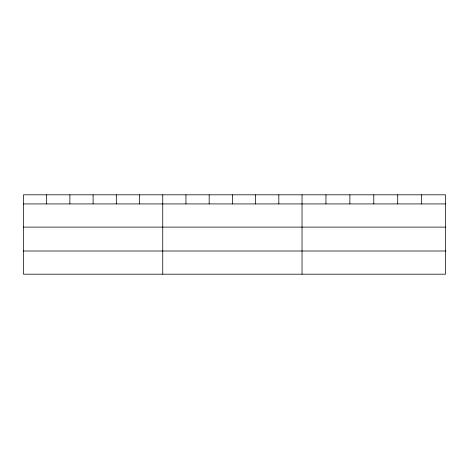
<?xml version="1.0" encoding="UTF-8"?>
<svg xmlns="http://www.w3.org/2000/svg" width="469" height="469" viewBox="0 0 469 469"><rect width="100%" height="100%" fill="white"/><g stroke="black" fill="none" stroke-linecap="round" stroke-linejoin="round"><path stroke-width="0.7" d="M445.55 227.113L445.55 194.811L23.45 194.811L23.45 274.189L445.55 274.189L445.55 227.113L23.45 227.113M23.45 203.927L445.55 203.927M23.45 251.003L445.55 251.003M421.631 194.811L421.631 203.927M397.712 194.811L397.712 203.927M373.793 194.811L373.793 203.927M349.874 194.811L349.874 203.927M325.955 194.811L325.955 203.927M302.036 194.811L302.036 274.189M278.821 194.811L278.821 203.927M255.605 194.811L255.605 203.927M232.389 194.811L232.389 203.927M209.174 194.811L209.174 203.927M185.959 194.811L185.959 203.927M162.743 194.811L162.743 274.189M139.528 194.811L139.528 203.927M116.312 194.811L116.312 203.927M93.097 194.811L93.097 203.927M69.881 194.811L69.881 203.927M46.666 194.811L46.666 203.927"/></g></svg>
